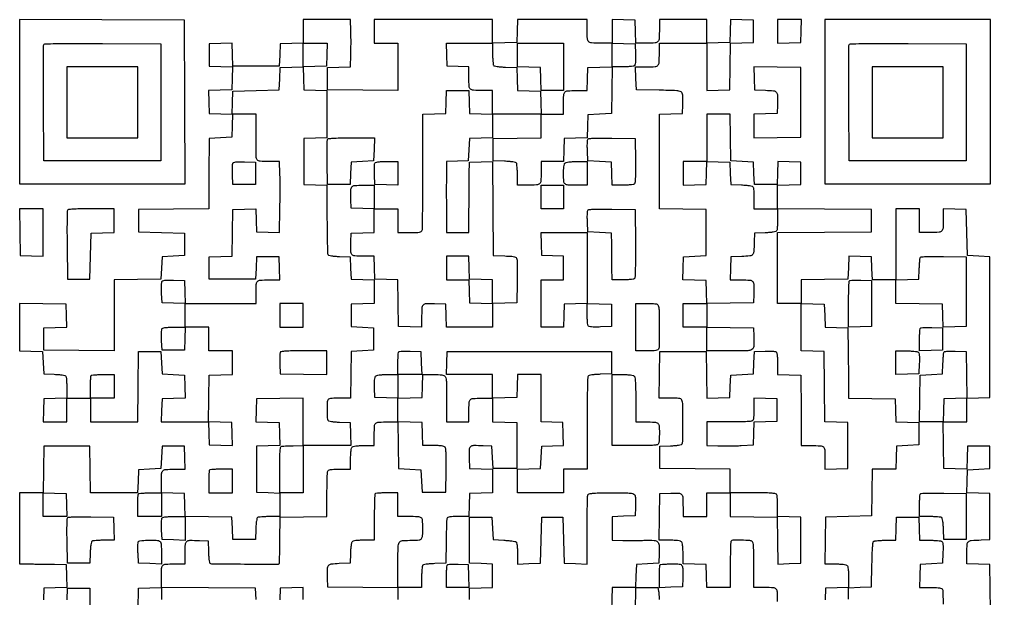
# Model space of a CAD drawing. Extents: x 156 to 936, y 95 to 969.
# Drawn here: x 156 to 936, y 504 to 969 of the extents above; entities that cross this region are included whole.
import ezdxf

# ---------------------------------------------------------------- set-up
doc = ezdxf.new("R2010")
doc.units = 0

msp = doc.modelspace()

# ---------------------------------------------------------------- linework, layer by layer
for points in [[(936.044131, 494), (935.772065, 512.75), (935.5, 531.5), (926.25, 531.787526), (917, 532.075052), (917, 541.018474, -0.014194), (917.190094, 547.713321, -0.199365), (918.215838, 549.834916, -0.165063), (920.527107, 550.811311, -0.009054), (928.5, 551.245668), (935.5, 551.5), (935.5, 570), (935.5, 588.5), (926.212977, 588.788016), (916.925954, 589.076031), (917.212977, 598.288016), (917.5, 607.5), (926.5, 608), (935.5, 608.5), (935.5, 617.5), (935.5, 626.5), (926.5, 626.5), (917.5, 626.5), (917.211984, 617.212977), (916.923969, 607.925954), (907.711984, 608.212977), (898.5, 608.5), (898.227935, 627.25), (897.955869, 646), (907.477935, 646), (917, 646), (917, 655.462474), (917, 664.924948), (926.25, 665.212474), (935.5, 665.5), (935.5, 722), (935.5, 778.5), (926.5, 779), (917.5, 779.5), (917, 798), (916.5, 816.5), (907.25, 816.787526), (898, 817.075052), (898, 809.119313, -0.01133), (897.829774, 801.607881, -0.174856), (896.858669, 799.255648, -0.19591), (894.651936, 798.200175, -0.014805), (887.893011, 798), (879, 798), (879, 807.5), (879, 817), (869.5, 817), (860, 817), (860, 788.5), (860, 760), (850.537526, 760), (841.075052, 760), (840.787526, 769.25), (840.5, 778.5), (831.288016, 778.787023), (822.076031, 779.074046), (821.788016, 769.787023), (821.5, 760.5), (802.75, 760.227935), (784, 759.955869), (784, 750.477935), (784, 741), (774.5, 741), (765, 741), (765, 769.487975), (765, 797.97595), (802.75, 798.237975), (840.5, 798.5), (840.5, 807.5), (840.5, 816.5), (802.75, 816.762025), (765, 817.02405), (765, 826.474499), (765, 835.924948), (774.25, 836.212474), (783.5, 836.5), (783.5, 845.5), (783.5, 854.5), (774.288016, 854.787023), (765.076031, 855.074046), (764.788016, 845.787023), (764.5, 836.5), (755.5, 836.5), (746.5, 836.5), (746, 845.5), (745.5, 854.5), (736.5, 855), (727.5, 855.5), (727.227935, 874.25), (726.955869, 893), (717.477935, 893), (708, 893), (708, 874), (708, 855), (698.5, 855), (689, 855), (689, 845.462474), (689, 835.924948), (698.25, 836.212474), (707.5, 836.5), (707.788016, 845.787023), (708.076031, 855.074046), (717.288016, 854.787023), (726.5, 854.5), (727, 845.5), (727.5, 836.5), (735.968156, 836.206033, -0.010674), (739.539342, 836.005667, -0.020911), (742.36687, 835.666992, -0.02067), (744.466763, 835.236162, -0.192561), (745.202843, 834.706033, -0.112667), (745.505619, 833.854929, -0.008725), (745.748704, 831.430835, -0.011582), (745.922928, 828.497876, -0.008579), (745.984687, 825.25), (746, 817), (755.5, 817), (765, 817), (764.984687, 808.75, -0.008579), (764.922928, 805.502124, -0.011582), (764.748704, 802.569165, -0.008725), (764.505619, 800.145071, -0.112667), (764.202843, 799.293967, -0.192561), (763.466763, 798.763838, -0.02067), (761.36687, 798.333008, -0.020911), (758.539342, 797.994333, -0.010674), (754.968156, 797.793967), (746.5, 797.5), (746.245668, 790.5, -0.009206), (745.81473, 782.633677, -0.159803), (744.850964, 780.289491, -0.195196), (742.746161, 779.198354, -0.014923), (736.240685, 778.788797), (727.5, 778.5), (727.212474, 769.25), (726.924948, 760), (735.943422, 760, -0.016678), (742.724982, 759.773732, -0.201759), (745.006711, 758.629356, -0.177188), (745.941627, 756.122836, -0.012342), (745.800912, 748.479083), (745.5, 741.5), (726.787816, 741.228074), (708.075632, 740.956148), (707.787816, 750.228074), (707.5, 759.5), (698.212977, 759.788016), (688.925954, 760.076031), (689.212977, 769.288016), (689.5, 778.5), (698.5, 779), (707.5, 779.5), (707.5, 798), (707.5, 816.5), (688.75, 816.772065), (670, 817.044131), (670, 854.984539), (670, 892.924948), (679.25, 893.212474), (688.5, 893.5), (688.800912, 900.479083, 0.019946), (688.826198, 908.37304, 0.250509), (687.373752, 910.865677, 0.130715), (683.967537, 911.890775, 0.004357), (669.736597, 912.227493), (651.5, 912.5), (651.212474, 921.75), (650.924948, 931), (659.855485, 931, 0.014649), (666.642834, 931.198903, 0.195156), (668.85465, 932.251172, 0.175657), (669.828811, 934.597657, 0.011435), (670, 942.081787), (670, 950), (689, 950), (708, 950), (708, 930.962474), (708, 911.924948), (717.25, 912.212474), (726.5, 912.5), (726.771928, 931.212764), (727.043857, 949.925529), (736.271928, 950.212764), (745.5, 950.5), (745.5, 959.5), (745.5, 968.5), (736.288016, 968.787023), (727.076031, 969.074046), (726.788016, 959.787023), (726.5, 950.5), (717.25, 950.212474), (708, 949.924948), (708, 959.462474), (708, 969), (689, 969), (670, 969), (669.986345, 961.75, -0.010904), (669.799195, 953.85182, -0.167242), (668.810132, 951.353181, -0.201372), (666.560646, 950.224533, -0.016903), (659.920894, 950), (651.075052, 950), (650.787526, 959.25), (650.5, 968.5), (641.25, 968.787526), (632, 969.075052), (632, 959.537526), (632, 950), (622.606989, 950, -0.013298), (615.45107, 950.190353, -0.19079), (613.179831, 951.232644, -0.18106), (612.176663, 953.570915, -0.011759), (612, 961.081787), (612, 969), (584.037526, 969), (556.075052, 969), (555.787526, 959.75), (555.5, 950.5), (545.75, 950.213788), (536, 949.927576), (536, 959.463788), (536, 969), (488.5, 969), (441, 969), (441, 959.5), (441, 950), (450.5, 950), (460, 950), (460, 930.984427), (460, 911.968853), (431.75, 912.234427), (403.5, 912.5), (403.5, 921.5), (403.5, 930.5), (412.657427, 930.786301), (421.814854, 931.072602), (422.157427, 940.786301, 0.0053), (422.265676, 945.17626, 0.003229), (422.305084, 950.363788, 0.003235), (422.277664, 955.50727, 0.005721), (422.179031, 959.75), (421.858062, 969), (402.929031, 969), (384, 969), (384, 959.537526), (384, 950.075052), (374.75, 949.787526), (365.5, 949.5), (365, 940.5), (364.5, 931.5), (346, 931.5), (327.5, 931.5), (327.211984, 940.787023), (326.923969, 950.074046), (317.711984, 949.787023), (308.5, 949.5), (308.5, 940.5), (308.5, 931.5), (317.787023, 931.211984), (327.074046, 930.923969), (326.787023, 921.711984), (326.5, 912.5), (317.212977, 912.211984), (307.925954, 911.923969), (308.212977, 902.711984), (308.5, 893.5), (317.787023, 893.211984), (327.074046, 892.923969), (326.787023, 883.711984), (326.5, 874.5), (317.5, 874), (308.5, 873.5), (308.234453, 845.265547), (307.968906, 817.031094), (279.734453, 816.765547), (251.5, 816.5), (251.5, 807.5), (251.5, 798.5), (270, 798), (288.5, 797.5), (288.5, 788.5), (288.5, 779.5), (279.5, 779), (270.5, 778.5), (270, 769.5), (269.5, 760.5), (250.75, 760.227935), (232, 759.955869), (232, 731.462361), (232, 702.968853), (203.75, 703.234427), (175.5, 703.5), (175.5, 712.5), (175.5, 721.5), (184.787023, 721.788016), (194.074046, 722.076031), (193.787023, 731.288016), (193.5, 740.5), (174.75, 740.772065), (156, 741.044131), (156, 722.059591), (156, 703.075052), (165.25, 702.787526), (174.5, 702.5), (175, 693.5), (175.5, 684.5), (183.968156, 684.206033, -0.010674), (187.539342, 684.005667, -0.020911), (190.36687, 683.666992, -0.02067), (192.466763, 683.236162, -0.192561), (193.202843, 682.706033, -0.112531), (193.505585, 681.855751, -0.008778), (193.748704, 679.441858, -0.011623), (193.922925, 676.521021, -0.008617), (193.984687, 673.287526), (194, 665.075052), (184.75, 664.787526), (175.5, 664.5), (175.212474, 655.25), (174.924948, 646), (184.462474, 646), (194, 646), (194, 655.5), (194, 665), (203.5, 665), (213, 665), (213, 655.5), (213, 646), (231.984427, 646), (250.968853, 646), (251.234427, 674.25), (251.5, 702.5), (260.5, 702.5), (269.5, 702.5), (270, 693.5), (270.5, 684.5), (279.5, 684), (288.5, 683.5), (288.787023, 674.288016), (289.074046, 665.076031), (279.787023, 664.788016), (270.5, 664.5), (270.212474, 655.25), (269.924948, 646), (288.924948, 646), (307.924948, 646), (308.212474, 636.75), (308.5, 627.5), (317.788029, 627.211971), (327.076058, 626.923942), (326.788029, 636.211971), (326.5, 645.5), (317.228074, 645.787816), (307.956148, 646.075632), (308.228074, 664.787816), (308.5, 683.5), (317.75, 683.787526), (327, 684.075052), (327, 693.537526), (327, 703), (317.5, 703), (308, 703), (308, 712.5), (308, 722), (298.5, 722), (289, 722), (289, 731.5), (289, 741), (317.5, 741), (346, 741), (346, 748.918213, -0.011435), (346.171189, 756.402343, -0.175657), (347.14535, 758.748828, -0.195156), (349.357166, 759.801097, -0.014649), (356.144515, 760), (365.075052, 760), (364.787526, 769.25), (364.5, 778.5), (355.5, 778.5), (346.5, 778.5), (346, 769.5), (345.5, 760.5), (327, 760.5), (308.5, 760.5), (308.5, 769.5), (308.5, 778.5), (317.728072, 778.787236), (326.956143, 779.074471), (327.228072, 797.787236), (327.5, 816.5), (336.711984, 816.787023), (345.923969, 817.074046), (346.211984, 807.787023), (346.5, 798.5), (355.707929, 798.213031), (364.915858, 797.926062), (365.207929, 816.713031, 0.00203), (365.298753, 824.620753, 0.001805), (365.330129, 832.84539, 0.001811), (365.304849, 840.245104, 0.005577), (365.213788, 845.25), (364.927576, 855), (356.070777, 855, -0.01634), (349.32292, 855.220574, -0.199035), (347.050823, 856.341442, -0.173627), (346.074722, 858.815784, -0.011864), (346.011935, 866.478596, 0.002013), (346.054918, 870.213608, 0.001055), (346.079884, 874.8609, 0.001049), (346.085424, 879.62468, 0.001611), (346.068271, 883.75), (346, 893), (336.462474, 893), (326.924948, 893), (327.212474, 902.25), (327.5, 911.5), (346, 912), (364.5, 912.5), (365, 921.5), (365.5, 930.5), (374.711984, 930.787023), (383.923969, 931.074046), (384.211984, 921.787023), (384.5, 912.5), (393.75, 912.212474), (403, 911.924948), (403, 893), (403, 874.075052), (393.75, 873.787526), (384.5, 873.5), (384.5, 855), (384.5, 836.5), (393.75, 836.212474), (403, 835.924948), (403.015313, 808.712474, 0.00263), (403.076557, 798.194909, 0.004105), (403.251296, 789.139392, 0.00125), (403.486572, 781.300364, 0.134214), (403.797157, 780.293967, 0.192561), (404.533237, 779.763838, 0.02067), (406.63313, 779.333008, 0.020911), (409.460658, 778.994333, 0.010674), (413.031844, 778.793967), (421.5, 778.5), (422, 769.5), (422.5, 760.5), (431.75, 760.212474), (441, 759.924948), (441, 750.5), (441, 741.075052), (431.75, 740.787526), (422.5, 740.5), (422.5, 731.5), (422.5, 722.5), (431.5, 722), (440.5, 721.5), (440.5, 712.5), (440.5, 703.5), (431.5, 703), (422.5, 702.5), (422.227935, 683.75), (421.955869, 665), (413.084924, 665, 0.006755), (408.419268, 664.936965, 0.034601), (405.842352, 664.688316, 0.069982), (404.345319, 664.216846, 0.192203), (403.606989, 663.418213, 0.084327), (403.086751, 660.827218, 0.010423), (403.034417, 655.045558, 0.008313), (403.201057, 649.183397, 0.131024), (403.797157, 647.293967, 0.192561), (404.533237, 646.763838, 0.02067), (406.63313, 646.333008, 0.020911), (409.460658, 645.994333, 0.010674), (413.031844, 645.793967), (421.5, 645.5), (421.787526, 636.25), (422.075052, 627), (403.037526, 627), (384, 627), (384, 646.022065), (384, 665.044131), (365.25, 664.772065), (346.5, 664.5), (346.212977, 655.288016), (345.925954, 646.076031), (355.212977, 645.788016), (364.5, 645.5), (364.787023, 636.288016), (365.074046, 627.076031), (355.787023, 626.788016), (346.5, 626.5), (346.5, 608), (346.5, 589.5), (355.75, 589.212474), (365, 588.924948), (365, 579.462474), (365, 570), (356.75, 569.984687, 0.008579), (353.502124, 569.922928, 0.011582), (350.569165, 569.748704, 0.008725), (348.145071, 569.505619, 0.112667), (347.293967, 569.202843, 0.192561), (346.763838, 568.466763, 0.02067), (346.333008, 566.36687, 0.020911), (345.994333, 563.539342, 0.010674), (345.793967, 559.968156), (345.5, 551.5), (336.5, 551.5), (327.5, 551.5), (327, 560.5), (326.5, 569.5), (307.787236, 569.771928), (289.074471, 570.043857), (288.787236, 579.271928), (288.5, 588.5), (279.25, 588.787526), (270, 589.075052), (270, 596.955738, -0.011516), (270.171721, 604.410229, -0.176009), (271.146579, 606.751728, -0.194755), (273.358647, 607.801631, -0.014613), (280.144515, 608), (289.075052, 608), (288.787526, 617.25), (288.5, 626.5), (279.5, 626.5), (270.5, 626.5), (270, 617.5), (269.5, 608.5), (260.5, 608), (251.5, 607.5), (251.212474, 598.25), (250.924948, 589), (231.984539, 589), (213.044131, 589), (212.772065, 607.75), (212.5, 626.5), (194, 626.5), (175.5, 626.5), (175.227935, 607.75), (174.955869, 589), (165.477935, 589), (156, 589), (156, 560.5), (156, 532), (165.25, 531.949908, -0.001257), (169.478044, 531.916383, -0.000722), (174.573438, 531.855807, -0.000722), (179.692564, 531.780162, -0.001205), (184, 531.699908), (193.5, 531.5), (193.787023, 522.288016), (194.074046, 513.076031), (184.787023, 512.788016), (175.5, 512.5), (175.212474, 503.25)], [(765, 501.918213, 0.01141), (764.829247, 509.400012, 0.175208), (763.85745, 511.747254, 0.195511), (761.650479, 512.800362, 0.014768), (754.893011, 513), (746, 513), (746, 530.8, 0.003861), (745.936048, 539.080768, 0.011908), (745.716292, 544.675375, 0.011288), (745.380286, 548.588868, 0.17093), (744.8, 549.8, 0.183047), (742.724976, 550.734906, 0.011678), (735.951889, 550.991541, 0.010035), (729.102934, 550.953516, 0.253106), (727.531343, 550.050714, 0.129805), (727.294608, 549.272778, 0.001646), (727.118185, 544.077883, 0.004683), (726.989577, 538.037652, 0.003037), (726.948712, 531.050714), (726.952773, 513), (717.513912, 513), (708.075052, 513), (707.787526, 522.25), (707.5, 531.5), (698.25, 531.787526), (689, 532.075052), (689, 540.337526, 0.011159), (688.921656, 543.847487, 0.02038), (688.677383, 546.701269, 0.021131), (688.310039, 548.861987, 0.144682), (687.8, 549.8, 0.144947), (686.859358, 550.310837, 0.021068), (684.688334, 550.677903, 0.020303), (681.817325, 550.921837, 0.011041), (678.277935, 551), (669.955869, 551), (670.227935, 569.75), (670.5, 588.5), (679.123669, 588.78709, -0.017774), (685.606511, 588.772401, -0.209401), (687.824269, 587.699332, -0.167351), (688.803311, 585.217082, -0.010544), (688.986345, 577.25), (689, 570), (698.5, 570), (708, 570), (708, 579.5), (708, 589), (717.5, 589), (727, 589), (727, 598.484427), (727, 607.968853), (698.75, 608.234427), (670.5, 608.5), (670.5, 617.5), (670.5, 626.5), (678.968156, 626.793967, 0.010674), (682.539342, 626.994333, 0.020911), (685.36687, 627.333008, 0.02067), (687.466763, 627.763838, 0.192561), (688.202843, 628.293967, 0.139506), (688.835257, 630.421388, 0.001721), (688.954568, 644.82351, 0.003179), (688.933701, 658.593221, 0.063576), (688.369714, 662.75, 0.120121), (687.684063, 664.002299, 0.150729), (686.548708, 664.669909, 0.053289), (684.362001, 664.946636, 0.004851), (678.861303, 665), (669.955869, 665), (670.227935, 683.75), (670.5, 702.5), (689, 702.5), (707.5, 702.5), (707.772202, 683.712768), (708.044404, 664.925536), (717.272202, 665.212768), (726.5, 665.5), (727, 674.5), (727.5, 683.5), (736.5, 684), (745.5, 684.5), (746, 693.5), (746.5, 702.5), (754.914347, 702.793098, -0.008519), (758.914541, 702.864234, -0.027159), (761.5815, 702.721251, -0.039341), (763.340297, 702.389362, -0.187221), (764.149034, 701.793098, -0.110258), (764.472431, 700.895183, -0.009596), (764.732898, 698.467433, -0.012245), (764.918956, 695.527258, -0.009211), (764.984687, 692.287526), (765, 684.075052), (774.25, 683.787526), (783.5, 683.5), (783.765573, 655.25), (784.031147, 627), (791.933786, 627, -0.011469), (799.405616, 626.828591, -0.175803), (801.750032, 625.854141, -0.194989), (802.801319, 623.642222, -0.014634), (803, 616.855485), (803, 607.924948), (812.25, 608.212474), (821.5, 608.5), (821.5, 627), (821.5, 645.5), (812.26551, 645.787321), (803.03102, 646.074641), (802.76551, 674.287321), (802.5, 702.5), (793.25, 702.787526), (784, 703.075052), (784, 722.075052), (784, 741.075052), (793.25, 740.787526), (802.5, 740.5), (802.787036, 731.287036), (803.074071, 722.074071), (812.287036, 721.787036), (821.5, 721.5), (821.687611, 702.5, -0.000133), (821.764013, 694.548954, -0.000122), (821.838438, 686.370544, -0.000122), (821.901265, 679.076315, -0.000402), (821.937611, 674.272065), (822, 665.044131), (840.75, 664.772065), (859.5, 664.5), (859.787036, 655.287036), (860.074071, 646.074071), (869.287036, 645.787036), (878.5, 645.5), (878.5, 636.5), (878.5, 627.5), (869.5, 627), (860.5, 626.5), (860.212474, 617.25), (859.924948, 608), (850.484539, 608), (841.044131, 608), (840.772065, 589.25), (840.5, 570.5), (822, 570), (803.5, 569.5), (803.227935, 550.75), (802.955869, 532), (811.277935, 532, -0.011041), (814.817325, 531.921837, -0.020303), (817.688334, 531.677903, -0.021068), (819.859358, 531.310837, -0.144947), (820.8, 530.8, -0.145015), (821.311042, 529.858679, -0.021051), (821.678036, 527.684979, -0.020283), (821.921884, 524.809501, -0.01101), (822, 521.262474), (822, 512.924948), (831.25, 513.212474), (840.5, 513.5), (840.773912, 531.455762, -0.003691), (840.965306, 539.909881, -0.01247), (841.268756, 545.426015, -0.01141), (841.660091, 549.222567, -0.223435), (842.273912, 550.190449, -0.112001), (843.135271, 550.497951, -0.008968), (845.552251, 550.745063, -0.011768), (848.477544, 550.922011, -0.008754), (851.712474, 550.984687), (859.924948, 551), (860.212474, 560.25), (860.5, 569.5), (869.5, 569.5), (878.5, 569.5), (878.787526, 560.25), (879.075052, 551), (887.287526, 550.984687, -0.009211), (890.527258, 550.918956, -0.012245), (893.467433, 550.732898, -0.009596), (895.895183, 550.472431, -0.110258), (896.793098, 550.149034, -0.187221), (897.389362, 549.340297, -0.039341), (897.721251, 547.5815, -0.027159), (897.864234, 544.914541, -0.008519), (897.793098, 540.914347), (897.5, 532.5), (888.5, 532), (879.5, 531.5), (879.212474, 522.25), (878.924948, 513), (887.855485, 513, -0.006687), (892.556376, 512.937123, -0.034414), (895.148072, 512.688728, -0.069706), (896.652499, 512.217512, -0.192751), (897.393011, 511.418213, -0.080983), (897.635568, 510.250423, -0.002541), (897.821697, 505.367318, -0.004891), (897.955938, 499.590857, -0.003363)], [(251.214823, 495.5), (251.5, 512.5), (260.75, 512.787526), (270, 513.075052), (270, 520.955738, -0.011491), (270.171283, 528.407908, -0.175559), (271.143776, 530.750156, -0.19511), (273.350994, 531.800898, -0.014732), (280.106989, 532), (289, 532), (289, 540.980948, -0.01682), (289.227183, 547.732324, -0.202101), (290.372662, 550.009281, -0.176722), (292.88044, 550.941866, -0.012322), (300.520917, 550.800912), (307.5, 550.5), (307.794391, 542.005609, 0.00837), (307.964719, 538.693603, 0.012085), (308.234952, 535.773798, 0.007856), (308.555086, 533.36576, 0.160743), (308.880774, 532.719226, 0.196583), (310.240124, 532.14901, 0.000317), (336.756469, 531.928008, 0.000312), (363.28403, 531.740269, 0.20059), (364.623283, 532.28995, 0.189611), (364.783805, 532.658648, 0.000565), (364.96835, 537.971475, 0.003132), (365.133187, 544.001909, 0.001939), (365.254981, 551.088315), (365.5, 569.5), (384.25, 569.772065), (403, 570.044131), (403, 587.440278, -0.003248), (403.044049, 594.22063, -0.004745), (403.178303, 600.190957, -0.002401), (403.364235, 605.244744, -0.081387), (403.606989, 606.418213, -0.192406), (404.346128, 607.217093, -0.06988), (405.845898, 607.688469, -0.034532), (408.428287, 607.937024, -0.00673), (413.106989, 608), (422, 608), (422, 616.3, -0.011084), (422.07823, 619.828493, -0.020332), (422.322289, 622.693122, -0.021091), (422.689458, 624.860329, -0.144849), (423.2, 625.8, -0.144849), (424.139671, 626.310542, -0.021091), (426.306878, 626.677711, -0.020332), (429.171507, 626.92177, -0.011084), (432.7, 627), (441, 627), (441, 635.893011, -0.014768), (441.199638, 642.650479, -0.195511), (442.252746, 644.85745, -0.175208), (444.599988, 645.829247, -0.01141), (452.081787, 646), (460, 646), (460, 655.462474), (460, 664.924948), (450.75, 665.212474), (441.5, 665.5), (441.206229, 673.344796, -0.01153), (441.157498, 676.735348, -0.021342), (441.298867, 679.485252, -0.023545), (441.594776, 681.568167, -0.126804), (442.078674, 682.594796, -0.145524), (443.060853, 683.251072, -0.03848), (444.921657, 683.673265, -0.027148), (447.657348, 683.9254, -0.009406), (451.622445, 684), (460, 684), (460, 692.833333, -0.007416), (460.050964, 696.269043, -0.010972), (460.206402, 699.278277, -0.006396), (460.422807, 701.77838, -0.173269), (460.702644, 702.369311, -0.179987), (461.290922, 702.638564, -0.007016), (463.709672, 702.781547, -0.011703), (466.626528, 702.84459, -0.007913), (469.952644, 702.785977), (478.5, 702.5), (478.787526, 693.25), (479.075052, 684), (469.537526, 684), (460, 684), (460, 674.463788), (460, 664.927576), (469.75, 665.213788), (479.5, 665.5), (479.787526, 674.75), (480.075052, 684), (488.415081, 684, -0.009264), (492.432638, 683.925556, -0.028537), (495.137653, 683.670225, -0.042379), (496.955575, 683.233283, -0.140281), (497.962089, 682.54568, -0.126387), (498.47978, 681.449686, -0.022534), (498.809346, 679.189309, -0.020111), (498.990205, 676.153483, -0.009979), (498.987627, 672.29568, 0.002487), (498.924999, 668.294757, 0.001465), (498.887951, 663.513419, 0.001466), (498.878938, 658.736412, 0.002508), (498.903093, 654.75), (499, 646), (508, 646), (517, 646), (517, 653.918213, -0.01141), (517.170753, 661.400012, -0.175208), (518.14255, 663.747254, -0.195511), (520.349521, 664.800362, -0.014768), (527.106989, 665), (536, 665), (536, 674.5), (536, 684), (517.462474, 684), (498.924948, 684), (499.212474, 693.25), (499.5, 702.5), (565.5, 702.5), (631.5, 702.5), (631.5, 693.5), (631.5, 684.5), (622.532999, 684.207902, 0.00984), (618.714945, 684.008257, 0.020153), (615.736835, 683.672639, 0.019972), (613.539846, 683.244507, 0.191924), (612.774749, 682.707902, 0.138129), (612.45544, 681.69508, 0.001283), (612.231161, 673.776696, 0.004212), (612.072636, 664.627941, 0.002697), (612.035353, 654, -0.0002), (612.052003, 642.793296, -0.000215), (612.059166, 631.860937, -0.000203), (612.05746, 622.47754, -0.001031), (612.043603, 617.25), (612, 608), (602.5, 608), (593, 608), (593, 598.5), (593, 589), (574.5, 589), (556, 589), (556, 598.462474), (556, 607.924948), (565.25, 608.212474), (574.5, 608.5), (575, 617.5), (575.5, 626.5), (584.287003, 626.789473), (593.074007, 627.078945), (592.787003, 636.289473), (592.5, 645.5), (583.75, 645.788933), (575, 646.077866), (575, 665.038933), (575, 684), (565.537526, 684), (556.075052, 684), (555.787526, 674.75), (555.5, 665.5), (545.75, 665.213788), (536, 664.927576), (536, 655.5), (536, 646.072424), (545.75, 645.786212), (555.5, 645.5), (555.5, 627), (555.5, 608.5), (546, 608.5), (536.5, 608.5), (536, 617.5), (535.5, 626.5), (528.520917, 626.800912, 0.011928), (520.817355, 626.949111, 0.176334), (518.321246, 626.027485, 0.210428), (517.229016, 623.784833, 0.017872), (517.211486, 617.221282), (517.5, 608.5), (526.75, 608.212474), (536, 607.924948), (536, 598.5), (536, 589.075052), (526.75, 588.787526), (517.5, 588.5), (517.212474, 579.25), (516.924948, 570), (508.431089, 570, 0.008125), (504.317638, 569.933152, 0.029556), (501.716375, 569.694224, 0.047017), (500.087217, 569.2875, 0.219888), (499.411707, 568.630507, 0.08036), (499.195468, 567.595863, 0.001837), (498.983835, 562.557778, 0.004064), (498.805179, 556.639907, 0.002736), (498.693091, 549.880507), (498.5, 532.5), (489.532999, 532.207902, 0.009786), (485.707636, 532.008289, 0.020298), (482.737125, 531.673305, 0.020215), (480.552989, 531.24575, 0.195149), (479.798312, 530.707902, 0.112618), (479.495093, 529.855762, 0.008743), (479.251635, 527.431384, 0.011595), (479.077158, 524.498009, 0.008591), (479.015313, 521.25), (479, 513), (469.5, 513), (460, 513), (460, 503.5)], [(517.5, 503.5), (517.5, 512.5), (526.75, 512.787526), (536, 513.075052), (536, 522.5), (536, 531.924948), (526.75, 532.212474), (517.5, 532.5), (517.5, 551), (517.5, 569.5), (526.5, 569.5), (535.5, 569.5), (536, 560.5), (536.5, 551.5), (545, 551, -0.007979), (548.346792, 550.749484, -0.010698), (551.370312, 550.409226, -0.008061), (553.869389, 550.032598, -0.102535), (554.75, 549.690983, -0.188928), (555.315088, 548.904322, -0.02893), (555.689287, 546.975558, -0.023928), (555.927481, 544.210691, -0.009523), (556, 540.403457), (556, 531.924948), (565.25, 532.212474), (574.5, 532.5), (575, 551), (575.5, 569.5), (584, 569.5), (592.5, 569.5), (593, 551), (593.5, 532.5), (602.75, 532.212474), (612, 531.924948), (612, 558.880687, -0.002102), (612.043913, 569.326008, -0.003215), (612.178303, 578.382827, -0.001138), (612.362019, 586.185141, -0.085354), (612.606989, 587.418213, -0.24897), (613.606436, 588.288399, -0.036318), (616.356536, 588.720219, -0.018313), (621.268868, 588.948916, -0.002475), (631.587937, 589, -0.001626), (643.743884, 588.960464, -0.028208), (647.698851, 588.711346, -0.110976), (649.575981, 588.046589, -0.193225), (650.53186, 586.729083, -0.045288), (650.735265, 585.430652, -0.00895), (650.846004, 583.075142, -0.009416), (650.874264, 580.317546, -0.008627), (650.800912, 577.479083), (650.5, 570.5), (641.25, 570.212474), (632, 569.924948), (632, 560.462474), (632, 551), (640.75, 550.877856, 0.003038), (644.753975, 550.846297, 0.001737), (649.588588, 550.854364, 0.001735), (654.451836, 550.896248, 0.002881), (658.551575, 550.969406, -0.017424), (665.844456, 550.887427, -0.179666), (668.568326, 549.730576, -0.194263), (669.764253, 547.122142, -0.020896), (669.793771, 540.344796), (669.5, 532.5), (660.5, 532), (651.5, 531.5), (651.212474, 522.25), (650.924948, 513), (659.883019, 513), (668.841089, 513), (669.42327, 510.25, -0.04317), (669.648095, 508.421401, -0.003104), (669.80054, 503.314063, -0.004339)]]:
    msp.add_lwpolyline(points, format="xyb")
for points in [[(156, 903.007138), (156, 837), (222.50719, 837), (289.014379, 837), (288.75719, 902.75), (288.5, 968.5), (222.25, 968.757138), (156, 969.014276)], [(765, 959.462474), (765, 949.924948), (774.25, 950.212474), (783.5, 950.5), (783.787526, 959.75), (784.075052, 969), (774.537526, 969), (765, 969)], [(803, 903), (803, 837), (869.5, 837), (936, 837), (936, 903), (936, 969), (869.5, 969), (803, 969)], [(402.787526, 940.75), (402.5, 931.5), (393.25, 931.212474), (384, 930.924948), (384, 940.462474), (384, 950), (393.537526, 950), (403.075052, 950)], [(593, 931), (593, 912), (584.037526, 912), (575.075052, 912), (574.787526, 921.25), (574.5, 930.5), (565.25, 930.787526), (556, 931.075052), (556, 940.537526), (556, 950), (574.5, 950), (593, 950)], [(194, 902.5), (194, 874), (222.5, 874), (251, 874), (251, 902.5), (251, 931), (222.5, 931), (194, 931)], [(841, 902.5), (841, 874), (869.5, 874), (898, 874), (898, 902.5), (898, 931), (869.5, 931), (841, 931)], [(593, 826.5), (593, 817), (584, 817), (575, 817), (575, 826.5), (575, 836), (584, 836), (593, 836)], [(156.227935, 798.25), (156.5, 779.5), (165.75, 779.212474), (175, 778.924948), (175, 797.962474), (175, 817), (165.477935, 817), (155.955869, 817)], [(499, 769.5), (499, 760), (507.962474, 760), (516.924948, 760), (517.212474, 750.75), (517.5, 741.5), (526.75, 741.212474), (536, 740.924948), (536, 750.424948), (536, 759.924948), (526.75, 760.212474), (517.5, 760.5), (517.212474, 769.75), (516.924948, 779), (507.962474, 779), (499, 779)], [(365, 731.5), (365, 722), (374.5, 722), (384, 722), (384, 731.5), (384, 741), (374.5, 741), (365, 741)], [(193.787526, 579.25), (194.075052, 570), (184.537526, 570), (175, 570), (175, 579.537526), (175, 589.075052), (184.25, 588.787526), (193.5, 588.5)]]:
    msp.add_lwpolyline(points, close=True)
for points in [[(269.5, 902.5), (269.5, 855.5), (222.5, 855.5), (175.5, 855.5), (175.239372, 901.5, -0.000997), (175.174287, 919.225103, -0.001596), (175.197198, 934.357597, -0.000282), (175.267665, 947.72814, -0.090314), (175.461789, 948.759906, -0.301449), (176.45055, 949.464468, -0.003096), (185.402033, 949.70934, -0.005599), (198.68089, 949.841585, -0.001079), (222.722417, 949.759906), (269.5, 949.5)], [(536.015313, 941.75, 0.008591), (536.077158, 938.501991, 0.011595), (536.251635, 935.568616, 0.008743), (536.495093, 933.144238, 0.112618), (536.798312, 932.292098, 0.195149), (537.552989, 931.75425, 0.020215), (539.737125, 931.326695, 0.020298), (542.707636, 930.991711, 0.009786), (546.532999, 930.792098), (555.5, 930.5), (555.787036, 921.287036), (556.074071, 912.074071), (565.287036, 911.787036), (574.5, 911.5), (574.787526, 902.25), (575.075052, 893), (584.037526, 893), (593, 893), (593, 900.918213, -0.011384), (593.170318, 908.397656, -0.174757), (594.139748, 910.745668, -0.195866), (596.341871, 911.79962, -0.014889), (603.069463, 912), (611.924948, 912), (612.212474, 921.25), (612.5, 930.5), (622.25, 930.786212), (632, 931.072424), (632, 940.573738), (632, 950.075052), (641.25, 949.787526), (650.5, 949.5), (650.793098, 941.085653, -0.008519), (650.864234, 937.085459, -0.027159), (650.721251, 934.4185, -0.039341), (650.389362, 932.659703, -0.187221), (649.793098, 931.850966, -0.110318), (648.894811, 931.527555, -0.009573), (646.462892, 931.267102, -0.012228), (643.517722, 931.081043, -0.009194), (640.272065, 931.015313), (632.044131, 931), (631.772065, 912.25), (631.5, 893.5), (622, 893), (612.5, 892.5), (612.212964, 883.287036), (611.925929, 874.074071), (602.712964, 873.787036), (593.5, 873.5), (593.212474, 864.25), (592.924948, 855), (583.962474, 855), (575, 855), (575, 846.106989, -0.014768), (574.800362, 839.349521, -0.195511), (573.747254, 837.14255, -0.175208), (571.400012, 836.170753, -0.01141), (563.918213, 836), (556, 836), (555.984687, 844.25, 0.008591), (555.922842, 847.498009, 0.011595), (555.748365, 850.431384, 0.008743), (555.504907, 852.855762, 0.112618), (555.201688, 853.707902, 0.195149), (554.447011, 854.24575, 0.020215), (552.262875, 854.673305, 0.020298), (549.292364, 855.008289, 0.009786), (545.467001, 855.207902), (536.5, 855.5), (536.5, 864.5), (536.5, 873.5), (555.75, 873.771593), (575, 874.043186), (575, 883.521593), (575, 893), (555.5, 893), (536, 893), (536, 883.537526), (536, 874.075052), (526.75, 873.787526), (517.5, 873.5), (517, 864.5), (516.5, 855.5), (507.75, 855.211067), (499, 854.922134), (498.919577, 845.711067, 0.001545), (498.87738, 838.231894, 0.000845), (498.869463, 829.061688, 0.000739), (498.894055, 818.383986, 0.000504), (498.952167, 806.25), (499, 798), (508, 798), (517, 798), (517.079024, 816.75, -0.00061), (517.121822, 824.62526, -0.000549), (517.185059, 832.782812, -0.00055), (517.257844, 840.098672, -0.001737), (517.329024, 845), (517.5, 854.5), (526.737938, 854.787366), (535.975877, 855.074732), (536.237938, 817.287366), (536.5, 779.5), (545.740334, 779.212602, -0.00489), (551.361414, 778.982731, -0.049911), (553.664351, 778.633757, -0.13999), (554.84946, 777.942081, -0.131433), (555.52585, 776.712602, -0.054074), (555.730855, 775.186613, -0.002906), (555.827014, 770.303077, -0.004518), (555.855189, 764.481673, -0.003277), (555.785515, 758), (555.5, 741.5), (545.75, 741.213788), (536, 740.927576), (536, 731.463788), (536, 722), (517.537526, 722), (499.075052, 722), (498.787526, 731.25), (498.5, 740.5), (489.376009, 740.785858, 0.015875), (482.488556, 740.782918, 0.204891), (480.209294, 739.719998, 0.173071), (479.201062, 737.249659, 0.01072), (479.013655, 729.212474), (479, 721.924948), (469.75, 722.212474), (460.5, 722.5), (460.228072, 741.212764), (459.956143, 759.925529), (450.728072, 760.212764), (441.5, 760.5), (441.212474, 769.75), (440.924948, 779), (431.981526, 779, -0.016964), (425.260327, 779.228106, -0.202443), (422.988149, 780.374694, -0.176255), (422.057899, 782.883746, -0.012303), (422.199088, 790.520917), (422.5, 797.5), (431.75, 797.787526), (441, 798.075052), (441, 807.5), (441, 816.924948), (431.75, 817.212474), (422.5, 817.5), (422.199088, 824.479083, -0.012322), (422.058134, 832.11956, -0.176722), (422.990719, 834.627338, -0.202101), (425.267676, 835.772817, -0.01682), (432.019052, 836), (441, 836), (441, 826.5), (441, 817), (450.5, 817), (460, 817), (460, 807.5), (460, 798), (469.432612, 798, 0.005284), (474.8283, 798.057026, 0.040188), (477.355035, 798.314296, 0.101934), (478.715441, 798.865511, 0.170455), (479.449678, 799.841449, 0.073154), (479.68438, 801.284015, 0.000696), (479.832539, 811.983859, 0.002311), (479.929096, 824.312007, 0.001492), (479.932315, 838.591449, -0.00027), (479.899534, 853.361716, -0.000327), (479.885303, 867.217402, -0.000276), (479.887374, 878.880623, -0.00225), (479.91525, 884.212474), (480, 892.924948), (489.25, 893.212474), (498.5, 893.5), (498.787526, 902.75), (499.075052, 912), (508, 912), (516.924948, 912), (517.212474, 902.75), (517.5, 893.5), (526.75, 893.212474), (536, 892.924948), (536, 902.462474), (536, 912), (528.081787, 912, -0.011383), (520.602433, 912.170301, -0.17474), (518.254392, 913.139643, -0.19588), (517.200408, 915.341584, -0.014894), (517, 922.068056), (517, 930.922134), (508.25, 931.211067), (499.5, 931.5), (499.212474, 940.75), (498.924948, 950), (517.462474, 950), (536, 950)], [(916.5, 902.5), (916.5, 855.5), (869.5, 855.5), (822.5, 855.5), (822.239372, 901.5, -0.000997), (822.174287, 919.225103, -0.001596), (822.197198, 934.357597, -0.000282), (822.267665, 947.72814, -0.090314), (822.461789, 948.759906, -0.301449), (823.45055, 949.464468, -0.003096), (832.402033, 949.70934, -0.005599), (845.68089, 949.841585, -0.001079), (869.722417, 949.759906), (916.5, 949.5)], [(746.21218, 921.772204), (746.5, 912.5), (755.240685, 912.211203, -0.017722), (761.777845, 911.762911, -0.198326), (764.02491, 910.54849, -0.170867), (764.937542, 908.011209, -0.012477), (764.800912, 900.479083), (764.5, 893.5), (755.25, 893.212474), (746, 892.924948), (746, 883.440409), (746, 873.955869), (764.75, 874.227935), (783.5, 874.5), (783.5, 902.5), (783.5, 930.5), (764.71218, 930.772204), (745.924361, 931.044409)], [(440.787526, 864.75), (440.5, 855.5), (431.5, 855), (422.5, 854.5), (422, 845.5), (421.5, 836.5), (412.5, 836.5), (403.5, 836.5), (403.225464, 853.964868, -0.00274), (403.155987, 860.750713, -0.004104), (403.176436, 866.676938, -0.001758), (403.253208, 871.73586, -0.087149), (403.444079, 872.714868, -0.275673), (404.2933, 873.382712, -0.015278), (407.7903, 873.726058, -0.013747), (413.229619, 873.942794, -0.003083), (422.506141, 874), (441.075052, 874)], [(650.730064, 855.546696, -0.003387), (650.78284, 846.80929, -0.013149), (650.636558, 841.398754, -0.01367), (650.34579, 837.801929, -0.228051), (649.730064, 836.812009, -0.111897), (648.866517, 836.503563, -0.009006), (646.448917, 836.255659, -0.011797), (643.522741, 836.07817, -0.008781), (640.287526, 836.015313), (632.075052, 836), (631.787526, 845.25), (631.5, 854.5), (622, 855), (612.5, 855.5), (612.205027, 863.411609, -0.006675), (612.130169, 866.540985, -0.008764), (612.150065, 869.398842, -0.006718), (612.240384, 871.779147, -0.078924), (612.432141, 872.683759, -0.272816), (613.336687, 873.402925, -0.020679), (616.575376, 873.720356, -0.014971), (621.892481, 873.860803, -0.002741), (631.727115, 873.772149), (650.5, 873.5)], [(345.5, 845.5), (345.5, 836.5), (336.5, 836.5), (327.5, 836.5), (327.205027, 844.411609, -0.006757), (327.130652, 847.542211, -0.008847), (327.151984, 850.403842, -0.006825), (327.2445, 852.787219, -0.078651), (327.438673, 853.700781, -0.222283), (328.127059, 854.364206, -0.05328), (329.715903, 854.724548, -0.030281), (332.338027, 854.871594, -0.007113), (336.733647, 854.789171), (345.5, 854.5)], [(460, 845.462474), (460, 835.924948), (450.75, 836.212474), (441.5, 836.5), (441.205027, 844.411609, -0.006569), (441.129541, 847.539392, -0.008656), (441.147568, 850.392336, -0.006579), (441.235027, 852.7687, -0.079281), (441.423642, 853.661609, -0.228749), (442.106941, 854.304101, -0.041413), (443.854544, 854.698735, -0.027242), (446.620517, 854.933967, -0.007593), (450.968615, 855), (460, 855)], [(612, 845.5), (612, 836), (604.081787, 836, -0.01065), (596.689481, 836.157481, -0.159949), (594.309746, 837.052708, -0.206765), (593.227098, 839.102218, -0.019554), (593, 844.906989, -0.012415), (593.08019, 848.136184, -0.021121), (593.327993, 850.825282, -0.021703), (593.698102, 852.888147, -0.142062), (594.2, 853.8, -0.144849), (595.139671, 854.310542, -0.021091), (597.306878, 854.677711, -0.020332), (600.171507, 854.92177, -0.011084), (603.7, 855), (612, 855)], [(194.451839, 815.73509, 0.089123), (194.260059, 814.730486, 0.000779), (194.187397, 806.914877, 0.002682), (194.166043, 797.919612, 0.001724), (194.233224, 787.48509), (194.5, 760.5), (203.5, 760.5), (212.5, 760.5), (213, 779), (213.5, 797.5), (222.75, 797.787526), (232, 798.075052), (232, 807.537526), (232, 817), (213.468615, 817, 0.003147), (204.303848, 816.942311, 0.013458), (198.840758, 816.726387, 0.014242), (195.286479, 816.38807, 0.277029)], [(650.712482, 789.03583, -0.002092), (650.760418, 775.54178, -0.008693), (650.613742, 767.401741, -0.006675), (650.343864, 761.870397, -0.240108), (649.712482, 760.801142, -0.112497), (648.857804, 760.496836, -0.008786), (646.432729, 760.252467, -0.011628), (643.498337, 760.077366, -0.008623), (640.25, 760.015313), (632, 760), (631.948134, 769.75, 0.001235), (631.913969, 774.136501, 0.000769), (631.853302, 779.279687, 0.000771), (631.777851, 784.351665, 0.001399), (631.698134, 788.5), (631.5, 797.5), (622, 798), (612.5, 798.5), (612.205027, 806.411609, -0.006675), (612.130169, 809.540985, -0.008764), (612.150065, 812.398842, -0.006718), (612.240384, 814.779147, -0.078924), (612.432141, 815.683759, -0.272816), (613.336687, 816.402925, -0.020679), (616.575376, 816.720356, -0.014971), (621.892481, 816.860803, -0.002741), (631.727115, 816.772149), (650.5, 816.5)], [(612.066052, 788.75, -0.001555), (612.085499, 783.925111, -0.000466), (612.085421, 776.573232, -0.000467), (612.069939, 768.320928, -0.000506), (612.039235, 760.286535), (611.946366, 741.073071), (621.723183, 740.786535), (631.5, 740.5), (631.5, 731.5), (631.5, 722.5), (622.58457, 722.208654, -0.007874), (618.325344, 722.136581, -0.025891), (615.518036, 722.278743, -0.03736), (613.675579, 722.608404, -0.190691), (612.849883, 723.208654, -0.110589), (612.52683, 724.107413, -0.009469), (612.266784, 726.555128, -0.012148), (612.080958, 729.519159, -0.009118), (612.015313, 732.787526), (612, 741.075052), (602.75, 740.787526), (593.5, 740.5), (593.212474, 731.25), (592.924948, 722), (583.962474, 722), (575, 722), (575, 741), (575, 760), (584, 760), (593, 760), (593, 769.461067), (593, 778.922134), (584.25, 779.211067), (575.5, 779.5), (575.212474, 788.75), (574.924948, 798), (593.462474, 798), (612, 798)], [(916.5, 750.5), (916.5, 722.5), (907.288016, 722.212977), (898.076031, 721.925954), (897.788016, 731.212977), (897.5, 740.5), (878.75, 740.772065), (860, 741.044131), (860, 750.484539), (860, 759.924948), (869.25, 760.212474), (878.5, 760.5), (878.769726, 768.5, -0.004784), (878.906415, 771.65691, -0.006359), (879.094634, 774.52384, -0.004626), (879.304521, 776.91566, -0.062174), (879.497031, 777.772646, -0.28429), (880.322059, 778.42853, -0.016094), (883.713225, 778.719269, -0.014024), (889.034518, 778.853885, -0.003041), (898.227305, 778.772646), (916.5, 778.5)], [(288.788029, 750.211971), (289.076058, 740.923942), (279.788029, 741.211971), (270.5, 741.5), (270.205027, 749.411609, -0.006757), (270.130652, 752.542211, -0.008847), (270.151984, 755.403842, -0.006825), (270.2445, 757.787219, -0.078651), (270.438673, 758.700781, -0.222283), (271.127059, 759.364206, -0.05328), (272.715903, 759.724548, -0.030281), (275.338027, 759.871594, -0.007113), (279.733647, 759.789171), (288.5, 759.5)], [(840.5, 741), (840.5, 722.5), (831.25, 722.212474), (822, 721.924948), (822, 740.295808, -0.003576), (822.05073, 747.388334, -0.005629), (822.206402, 753.476628, -0.001779), (822.418393, 758.723569, -0.187517), (822.702644, 759.369311, -0.179987), (823.290922, 759.638564, -0.007016), (825.709672, 759.781547, -0.011703), (828.626528, 759.84459, -0.007913), (831.952644, 759.785977), (840.5, 759.5)], [(669.33018, 738.75, -0.057138), (669.808488, 734.922791, -0.002403), (669.882231, 721.197078, -0.001669), (669.843117, 707.087608, -0.090319), (669.349589, 704.468631, -0.208851), (668.634165, 703.742819, -0.056748), (667.044118, 703.307129, -0.031368), (664.395501, 703.064484, -0.007161), (659.893011, 703), (651, 703), (651, 722), (651, 741), (659.891592, 741, -0.004791), (665.396649, 740.947244, -0.053764), (667.564348, 740.671358, -0.154685), (668.676662, 740.003164, -0.121702)], [(708, 731.522065), (708, 722.044131), (726.75, 721.772065), (745.5, 721.5), (745.800912, 714.520917, -0.019865), (745.827655, 706.572324, -0.25447), (744.362043, 704.097794, -0.13093), (740.936116, 703.122541, -0.004239), (726.480948, 703), (708, 703), (708, 712.5), (708, 722), (698.5, 722), (689, 722), (689, 731.5), (689, 741), (698.5, 741), (708, 741)], [(288.787526, 712.75), (288.5, 703.5), (279.5, 703.5), (270.5, 703.5), (270.205027, 711.411609, -0.006569), (270.129541, 714.539392, -0.008656), (270.147568, 717.392336, -0.006579), (270.235027, 719.7687, -0.079281), (270.423642, 720.661609, -0.22904), (271.108114, 721.304492, -0.041271), (272.861635, 721.698947, -0.027152), (275.637843, 721.934049, -0.007548), (280.006141, 722), (289.075052, 722)], [(897.5, 712.5), (897.5, 703.5), (888.25, 703.212474), (879, 702.924948), (879, 711.795808, -0.007385), (879.050962, 715.245903, -0.010931), (879.206402, 718.267253, -0.006353), (879.422777, 720.777963, -0.173388), (879.702644, 721.369311, -0.179987), (880.290922, 721.638564, -0.007016), (882.709672, 721.781547, -0.011703), (885.626528, 721.84459, -0.007913), (888.952644, 721.785977), (897.5, 721.5)], [(365.423642, 701.661609, 0.079281), (365.235027, 700.7687, 0.006579), (365.147568, 698.392336, 0.008656), (365.129541, 695.539392, 0.006569), (365.205027, 692.411609), (365.5, 684.5), (384.25, 684.227935), (403, 683.955869), (403, 693.477935), (403, 703), (384.468615, 703, 0.002952), (374.978906, 702.943979, 0.014589), (369.639148, 702.725016, 0.01838), (366.307176, 702.367409, 0.271575)], [(877.793098, 702.149034, -0.187221), (878.389362, 701.340297, -0.039341), (878.721251, 699.5815, -0.027159), (878.864234, 696.914541, -0.008519), (878.793098, 692.914347), (878.5, 684.5), (869.25, 684.212474), (860, 683.924948), (860, 693.462474), (860, 703), (868.25, 702.984687, -0.00917), (871.504112, 702.918959, -0.012203), (874.45641, 702.732898, -0.00954), (876.894283, 702.472467, -0.110402)], [(916.771926, 683.787816), (917.043852, 665.075632), (907.771926, 664.787816), (898.5, 664.5), (898.212474, 655.25), (897.924948, 646), (888.440409, 646), (878.955869, 646), (879.227935, 664.75), (879.5, 683.5), (888.5, 684), (897.5, 684.5), (897.769726, 692.5, -0.00485), (897.906881, 695.658096, -0.006428), (898.096497, 698.528694, -0.00471), (898.308334, 700.92326, -0.062023), (898.503373, 701.789171, -0.24064), (899.150744, 702.395976, -0.043238), (900.824149, 702.725343, -0.027743), (903.494015, 702.865495, -0.007487), (907.733647, 702.789171), (916.5, 702.5)], [(232, 674.5), (232, 665), (222.5, 665), (213, 665), (213, 673.833333, -0.007039), (213.048334, 677.266524, -0.010477), (213.195833, 680.267708, -0.005871), (213.400808, 682.76784, -0.174709), (213.666667, 683.333333, -0.174709), (214.23216, 683.599192, -0.005871), (216.732292, 683.804167, -0.010477), (219.733476, 683.951666, -0.007039), (223.166667, 684), (232, 684)], [(649.8, 682.8, -0.17093), (650.380286, 681.588868, -0.011288), (650.716292, 677.675375, -0.011908), (650.936048, 672.080768, -0.003861), (651, 663.8), (651, 646), (658.918213, 646, -0.010435), (666.274938, 645.846455, -0.154717), (668.668924, 644.976005, -0.210194), (669.762257, 642.978013, -0.02159), (670, 637.474799, -0.007618), (669.955578, 634.55946, -0.009419), (669.821697, 631.846597, -0.008009), (669.630616, 629.581709, -0.066654), (669.393011, 628.581787, -0.24904), (668.393178, 627.711497, -0.036273), (665.640441, 627.27975, -0.018295), (660.723448, 627.051073, -0.002472), (650.393011, 627), (632, 627), (632, 655.5), (632, 684), (640.3, 684, -0.011084), (643.828493, 683.92177, -0.020332), (646.693122, 683.677711, -0.021091), (648.860329, 683.310542, -0.144849)], [(746, 657.119313, -0.007017), (745.955617, 653.957076, -0.008872), (745.821697, 651.035923, -0.007277), (745.631102, 648.600781, -0.068543), (745.393011, 647.581787, -0.24904), (744.393178, 646.711497, -0.036273), (741.640441, 646.27975, -0.018295), (736.723448, 646.051073, -0.002472), (726.393011, 646), (708, 646), (708, 636.570969), (708, 627.141938), (717.017377, 626.820969, 0.007263), (721.171344, 626.733499, 0.004019), (726.244858, 626.74116, 0.004007), (731.386267, 626.831458, 0.006439), (735.767377, 627), (745.5, 627.5), (745.787036, 636.712964), (746.074071, 645.925929), (755.287036, 646.212964), (764.5, 646.5), (764.5, 655.5), (764.5, 664.5), (755.25, 664.787526), (746, 665.075052)], [(460.227801, 627.28648), (460.5, 608.5), (469.5, 608), (478.5, 607.5), (479, 598.5), (479.5, 589.5), (489, 589.5), (498.5, 589.5), (498.774123, 606.868471, 0.00406), (498.83508, 614.824314, 0.01151), (498.704806, 620.372241, 0.010742), (498.43581, 624.323087, 0.151969), (497.901678, 625.618471, 0.147748), (496.934228, 626.258832, 0.036695), (495.058801, 626.674218, 0.026582), (492.323126, 626.925129, 0.009578), (488.415081, 627), (480.075052, 627), (479.787526, 636.25), (479.5, 645.5), (469.727801, 645.78648), (459.955601, 646.072959)], [(384, 608), (384, 589), (374.525, 589), (365.05, 589), (365.05, 607.425, -0.003299), (365.108819, 616.340375, -0.012865), (365.323352, 621.849252, -0.012306), (365.652532, 625.527163, -0.27465), (366.275, 626.346053, -0.075988), (367.114876, 626.545429, -0.005194), (369.563594, 626.719581, -0.007329), (372.500709, 626.85465, -0.005432), (375.75, 626.921053), (384, 627)], [(308.666667, 607.333333, 0.174709), (308.400808, 606.76784, 0.005871), (308.195833, 604.267708, 0.010477), (308.048334, 601.266524, 0.007039), (308, 597.833333), (308, 589), (317.5, 589), (327, 589), (327, 598.5), (327, 608), (318.166667, 608, 0.007039), (314.733476, 607.951666, 0.010477), (311.732292, 607.804167, 0.005871), (309.23216, 607.599192, 0.174709)], [(270, 579.5), (270, 570), (260.5, 570), (251, 570), (251, 578.833333, -0.007039), (251.048334, 582.266524, -0.010477), (251.195833, 585.267708, -0.005871), (251.400808, 587.76784, -0.174709), (251.666667, 588.333333, -0.174709), (252.23216, 588.599192, -0.005871), (254.732292, 588.804167, -0.010477), (257.733476, 588.951666, -0.007039), (261.166667, 589), (270, 589)], [(441.666667, 588.333333, 0.188134), (441.396742, 587.718151, 0.001621), (441.195833, 582.477083, 0.005368), (441.048122, 576.408987, 0.0034), (441, 569.333333), (441, 551), (432.622445, 551, 0.009926), (428.833039, 550.924766, 0.024173), (426.050408, 550.679152, 0.030079), (424.087264, 550.288322, 0.156616), (423.168156, 549.702616, 0.123819), (422.731108, 548.789339, 0.013166), (422.320848, 546.450258, 0.0156), (421.987621, 543.592986, 0.011934), (421.795712, 540.452616), (421.5, 532.5), (412.759315, 532.211203, 0.017722), (406.222155, 531.762911, 0.198326), (403.97509, 530.54849, 0.170867), (403.062458, 528.011209, 0.012477), (403.199088, 520.479083), (403.5, 513.5), (431.75, 513.234427), (460, 512.968853), (460, 531.367795, -0.004174), (460.120112, 545.75404, -0.130459), (461.081387, 549.146079, -0.244613), (463.540772, 550.672237, -0.018421), (471.643011, 550.986345, 0.021697), (476.991893, 551.228813, 0.205141), (478.969237, 552.292041, 0.15785), (479.840182, 554.60831, 0.011636), (480, 561.474799, 0.02234), (479.753355, 566.9924, 0.214951), (478.628404, 568.990387, 0.150208), (476.163568, 569.852183, 0.009541), (468.418213, 570), (460, 570), (460, 579.5), (460, 589), (451.166667, 589, 0.007039), (447.733476, 588.951666, 0.010477), (444.732292, 588.804167, 0.005871), (442.23216, 588.599192, 0.174709)], [(727, 579.522065), (727, 570.044131), (745.75, 569.772065), (764.5, 569.5), (764.772202, 550.712768), (765.044404, 531.925536), (774.272202, 532.212768), (783.5, 532.5), (783.5, 551), (783.5, 569.5), (774.25, 569.787526), (765, 570.075052), (765, 577.955738, 0.007082), (764.955612, 581.089223, 0.008933), (764.821697, 583.986123, 0.007357), (764.631047, 586.40135, 0.068336), (764.393011, 587.418213, 0.24904), (763.393178, 588.288503, 0.036273), (760.640441, 588.72025, 0.018295), (755.723448, 588.948927, 0.002472), (745.393011, 589), (727, 589)], [(916.5, 570), (916.5, 551.5), (907.5, 551.5), (898.5, 551.5), (898.206033, 559.968156, 0.010674), (898.005667, 563.539342, 0.020911), (897.666992, 566.36687, 0.02067), (897.236162, 568.466763, 0.192561), (896.706033, 569.202843, 0.112667), (895.854929, 569.505619, 0.008725), (893.430835, 569.748704, 0.011582), (890.497876, 569.922928, 0.008579), (887.25, 569.984687), (879, 570), (879, 578.833333, -0.007268), (879.049929, 582.268052, -0.010778), (879.202246, 585.274121, -0.006189), (879.414153, 587.774183, -0.173835), (879.688496, 588.355163, -0.19128), (880.321579, 588.628369, -0.001798), (885.480314, 588.761564, -0.0057), (891.465536, 588.826322, -0.003617), (898.438496, 588.77183), (916.5, 588.5)], [(231.787526, 560.25), (232.075052, 551), (223.787526, 550.984687, 0.008541), (220.525269, 550.92293, 0.011541), (217.580189, 550.748704, 0.008673), (215.145887, 550.505653, 0.112803), (214.293967, 550.202843, 0.192561), (213.763838, 549.466763, 0.02067), (213.333008, 547.36687, 0.020911), (212.994333, 544.539342, 0.010674), (212.793967, 540.968156), (212.5, 532.5), (203.5, 532.5), (194.5, 532.5), (194.225464, 549.964868, -0.002788), (194.156623, 556.752302, -0.004168), (194.178988, 562.683591, -0.001811), (194.25858, 567.743239, -0.086983), (194.452769, 568.737514, -0.27591), (195.318377, 569.417629, -0.018118), (198.616533, 569.719625, -0.014541), (203.887666, 569.856704, -0.00296), (213.227305, 569.772646), (231.5, 569.5)], [(289, 560.462474), (289, 550.924948), (279.75, 551.212474), (270.5, 551.5), (270.205027, 559.411609, -0.006569), (270.129541, 562.539392, -0.008656), (270.147568, 565.392336, -0.006579), (270.235027, 567.7687, -0.079281), (270.423642, 568.661609, -0.228749), (271.106941, 569.304101, -0.041413), (272.854544, 569.698735, -0.027242), (275.620517, 569.933967, -0.007593), (279.968615, 570), (289, 570)], [(268.418213, 550.393011, -0.192751), (269.217512, 549.652499, -0.069706), (269.688728, 548.148072, -0.034414), (269.937123, 545.556376, -0.006687), (270, 540.855485), (270, 531.924948), (260.75, 532.212474), (251.5, 532.5), (251.205027, 540.411609, -0.006569), (251.129541, 543.539392, -0.008656), (251.147568, 546.392336, -0.006579), (251.235027, 548.7687, -0.079281), (251.423642, 549.661609, -0.2872), (252.689695, 550.614203, -0.010672), (258.913833, 551.015307, -0.017377), (265.037142, 551.065894, -0.085185)], [(516.787526, 522.25), (517.075052, 513), (508.037526, 513), (499, 513), (499, 521.833333, -0.007429), (499.05105, 525.269125, -0.010988), (499.206746, 528.278621, -0.006414), (499.423524, 530.778731, -0.173222), (499.703816, 531.370483, -0.17855), (500.286747, 531.639255, -0.007766), (502.564452, 531.783202, -0.012381), (505.319749, 531.846095, -0.008434), (508.453816, 531.787149), (516.5, 531.5)], [(688.53186, 529.729083, -0.045288), (688.735265, 528.430652, -0.00895), (688.846004, 526.075142, -0.009416), (688.874264, 523.317546, -0.008627), (688.800912, 520.479083), (688.5, 513.5), (679.25, 513.212474), (670, 512.924948), (670, 521.795808, -0.007009), (670.048332, 525.243385, -0.010438), (670.195833, 528.256685, -0.00583), (670.400781, 530.767459, -0.174822), (670.666667, 531.333333, -0.173043), (671.226591, 531.598788, -0.00648), (673.57982, 531.804167, -0.011049), (676.413417, 531.951642, -0.007476), (679.647615, 532, -0.005348), (684.764113, 531.945275, -0.057278), (686.818035, 531.664578, -0.156921), (687.887372, 530.991836, -0.113491)], [(631.787526, 503.75), (631.5, 494.5), (612.5, 493.944016, 0.000919), (605.197375, 493.716886, 0.001503), (599.007812, 493.49436, 0.000154), (593.478061, 493.277205, 0.15636), (593.25, 493.194016, 0.223616), (593.148236, 492.99409, 0.000898), (593.073437, 490.418839, 0.004205), (593.018014, 487.476065, 0.002605), (593, 484.019052, 0.004718), (593.05252, 478.452651, 0.05329), (593.327943, 476.266935, 0.154152), (593.996168, 475.146391, 0.122466), (595.25, 474.488111, 0.056278), (596.910045, 474.275634, 0.001377), (604.623437, 474.182205, 0.002973), (613.682513, 474.151296, 0.002017), (624, 474.219059), (650.5, 474.5), (650.771593, 493.75), (651.043186, 513), (641.559119, 513), (632.075052, 513)]]:
    msp.add_lwpolyline(points, format="xyb", close=True)
for points in [[(194.212474, 503.25), (194.5, 512.5), (203.5, 512.5), (212.5, 512.5), (212.5, 493.5)], [(346, 503.5), (345.5, 512.5), (307.75, 512.762025), (270, 513.02405), (270, 503.53409)], [(384, 503.537526), (384, 513.075052), (374.75, 512.787526), (365.5, 512.5), (365.211984, 503.212977)], [(822, 503.575052), (822, 513.075052), (812.75, 512.787526), (803.5, 512.5), (803.212474, 503.25)]]:
    msp.add_lwpolyline(points)

doc.saveas('drawing.dxf')
